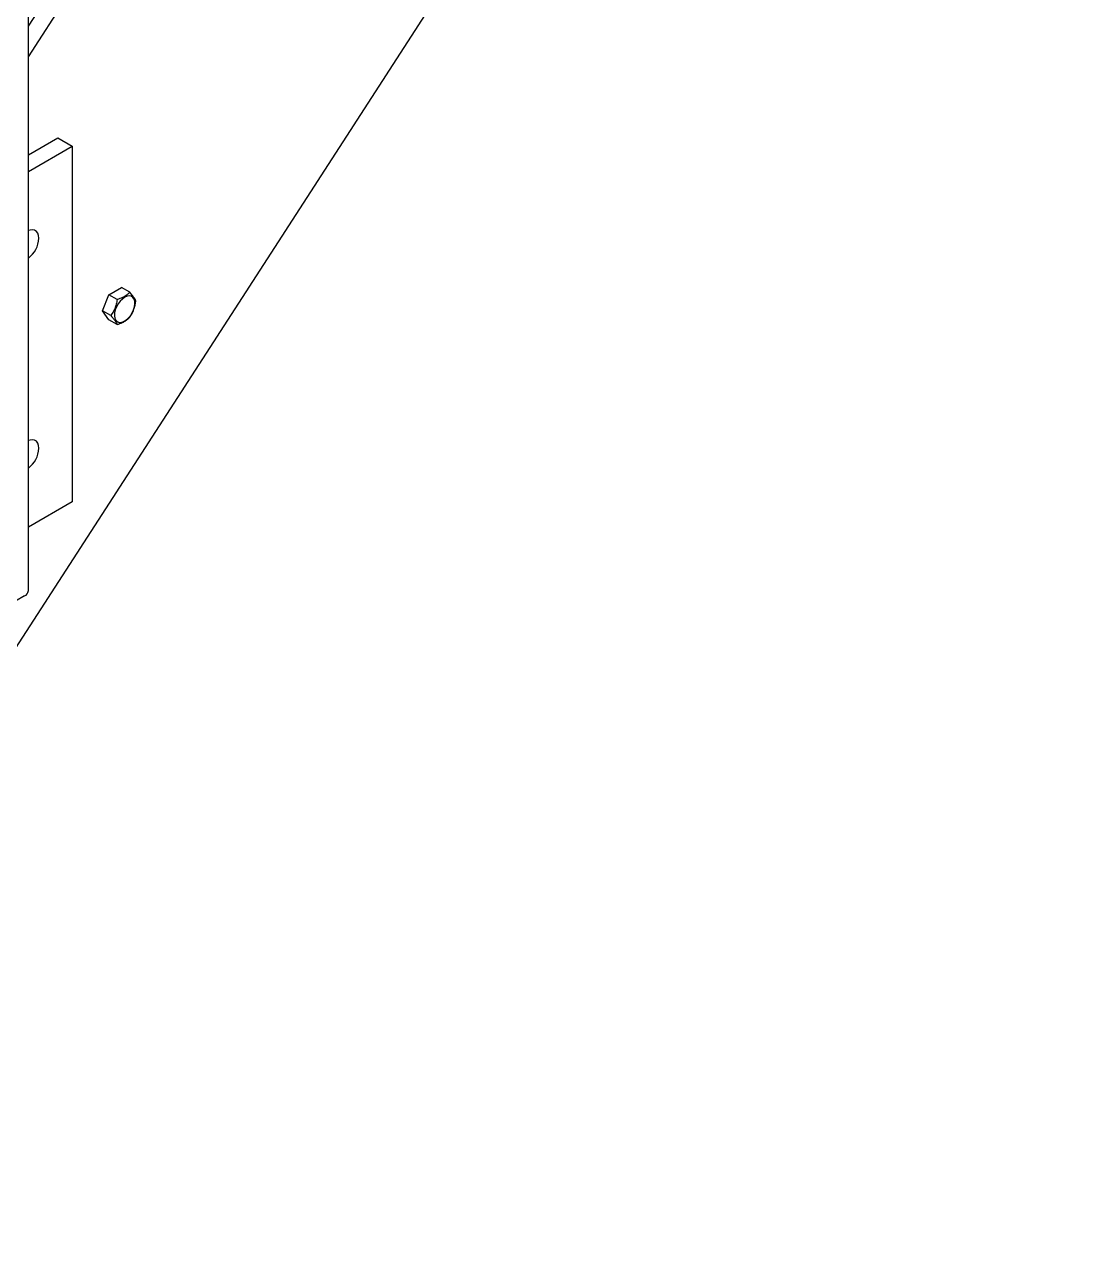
# Model space of a CAD drawing. Header units: millimetres. Extents: x 1293 to 41893, y 1011 to 26911.
# Drawn here: x 6005.5 to 6332.8, y 19194.6 to 19576.6 of the extents above; entities that cross this region are included whole.
import ezdxf

# ---------------------------------------------------------------- set-up
doc = ezdxf.new("R2010")
doc.units = ezdxf.units.MM
doc.header["$LTSCALE"] = 50

msp = doc.modelspace()

# ---------------------------------------------------------------- linework, layer by layer
at = {"color": 7, "linetype": 'Continuous', "lineweight": 25}
for p, q in [((6659.8213536, 20398.7013351), (5396.1606779, 18444.7672848)), ((6006.7124564, 19576.0203654), (6515.8333802, 20363.2480823)), ((6006.7124564, 19566.4854136), (6509.6598882, 20344.1673748)), ((6006.7124564, 19400.4443457), (6006.7124564, 20030.279642)), ((6006.7124564, 19536.0075799), (6015.8793671, 19541.2995248)), ((6015.8793671, 19541.2995248), (6020.3694952, 19538.707429)), ((6006.7124564, 19530.8233884), (6020.3694952, 19538.707429)), ((6020.3694952, 19538.707429), (6020.3694952, 19428.093367)), ((6031.7541755, 19492.5132747), (6035.6427405, 19494.7580955)), ((6038.2352049, 19493.2614976), (6035.6427405, 19494.7580955)), ((6029.809893, 19487.5020887), (6031.7541755, 19492.5132747)), ((6034.34664, 19491.0166769), (6031.7541755, 19492.5132747)), ((6032.4023575, 19486.0054909), (6029.809893, 19487.5020887)), ((6031.7541755, 19484.7357235), (6029.809893, 19487.5020887)), ((6034.34664, 19483.2391256), (6031.7541755, 19484.7357235)), ((6020.3694952, 19428.093367), (6006.7124564, 19420.2093264)), ((6005.5221384, 19398.7854044), (5993.3089901, 19391.7349039))]:
    msp.add_line(p, q, dxfattribs=at)
at = {"color": 7, "linetype": 'Continuous', "lineweight": 25, "flags": 128}
for points in [[(6009.9691329, 19510.0580292), (6009.8816523, 19510.9363853), (6009.6233011, 19511.6726675), (6009.2061594, 19512.2324481), (6008.6497323, 19512.5895523), (6007.9800378, 19512.7272824), (6007.22839, 19512.6391983), (6006.7124564, 19512.4623864)], [(6036.6918767, 19491.707265), (6035.9552684, 19491.1826083), (6035.2583709, 19490.4873923), (6034.638754, 19489.6590963), (6034.1298216, 19488.742374), (6033.7590101, 19487.7866461), (6033.5463103, 19486.8434361), (6033.5031888, 19485.9635928), (6033.6319702, 19485.1945487), (6033.925712, 19484.5777631), (6034.3685785, 19484.1464872), (6034.9366946, 19483.9239712), (6035.599433, 19483.9222109), (6036.3210653, 19484.1413012), (6037.0626881, 19484.569431), (6037.7843204, 19485.1835196), (6038.4470588, 19485.9504613), (6039.0151749, 19486.8289102), (6039.4580414, 19487.7715089), (6039.7517832, 19488.7274415), (6039.8805646, 19489.6451735), (6039.8374431, 19490.4752298), (6039.6247433, 19491.1728618), (6039.2539318, 19491.7004599), (6038.7449993, 19492.0295813), (6038.1253825, 19492.1424829), (6037.428485, 19492.0330781), (6036.6918767, 19491.707265)], [(6009.9691329, 19444.7347642), (6009.8816523, 19445.6131203), (6009.6233011, 19446.3494025), (6009.2061594, 19446.9091831), (6008.6497323, 19447.2662874), (6007.9800378, 19447.4040175), (6007.22839, 19447.3159334), (6006.7124564, 19447.1391215)]]:
    msp.add_lwpolyline(points, dxfattribs=at)
at = {"color": 7, "linetype": 'Continuous', "lineweight": 25}
for centre, radius, start, end in [((6001.8057615, 19510.4282746), 8.1717632, 306.901779643, 357.403159963), ((6001.8057615, 19445.1050096), 8.1717632, 306.901779643, 357.403159963), ((6004.6785989, 19400.6471652), 2.0439452, 294.374658294, 354.305200749)]:
    msp.add_arc(centre, radius, start, end, dxfattribs=at)
for points, knots in [([(6034.34664, 19491.0166769), (6034.264194, 19490.5322373), (6034.0975143, 19489.5528533), (6033.5325126, 19487.7915243), (6032.8399714, 19486.6970713), (6032.4023575, 19486.0054909)], [0, 0, 0, 0, 0.2648633469, 0.5354700776, 1, 1, 1, 1]), ([(6038.2352049, 19493.2614976), (6038.1137559, 19493.1389148), (6037.7619766, 19492.7838512), (6037.0639863, 19492.2292362), (6035.9154337, 19491.5647439), (6034.9269597, 19491.2194149), (6034.34664, 19491.0166769)], [0, 0, 0, 0, 0.1315464599, 0.3810267709, 0.6366091688, 1, 1, 1, 1]), ([(6040.1794874, 19490.4951324), (6040.0970415, 19490.6853258), (6039.9303618, 19491.0698368), (6039.36536, 19491.9555062), (6038.6728189, 19492.755797), (6038.2352049, 19493.2614976)], [0, 0, 0, 0, 0.2648633469, 0.5354700776, 1, 1, 1, 1]), ([(6038.2352049, 19485.4839464), (6038.4900572, 19485.8688579), (6039.0052881, 19486.6470275), (6039.7637138, 19488.2966953), (6040.0184933, 19489.6438627), (6040.1794874, 19490.4951324)], [0, 0, 0, 0, 0.2648633469, 0.5354700776, 1, 1, 1, 1]), ([(6032.4023575, 19486.0054909), (6032.6572098, 19485.7157694), (6033.1724406, 19485.130044), (6033.9308664, 19484.1327134), (6034.1856458, 19483.585137), (6034.34664, 19483.2391256)], [0, 0, 0, 0, 0.2648633469, 0.5354700776, 1, 1, 1, 1]), ([(6034.34664, 19483.2391256), (6034.9269696, 19483.4418595), (6035.9052268, 19483.7836063), (6037.0561564, 19484.4462789), (6037.7560625, 19485.0003337), (6038.1137574, 19485.3613658), (6038.2352049, 19485.4839464)], [0, 0, 0, 0, 0.3633893563, 0.612562675, 0.868454074, 1, 1, 1, 1])]:
    msp.add_open_spline(points, degree=3, knots=knots, dxfattribs=at)

doc.saveas('drawing.dxf')
